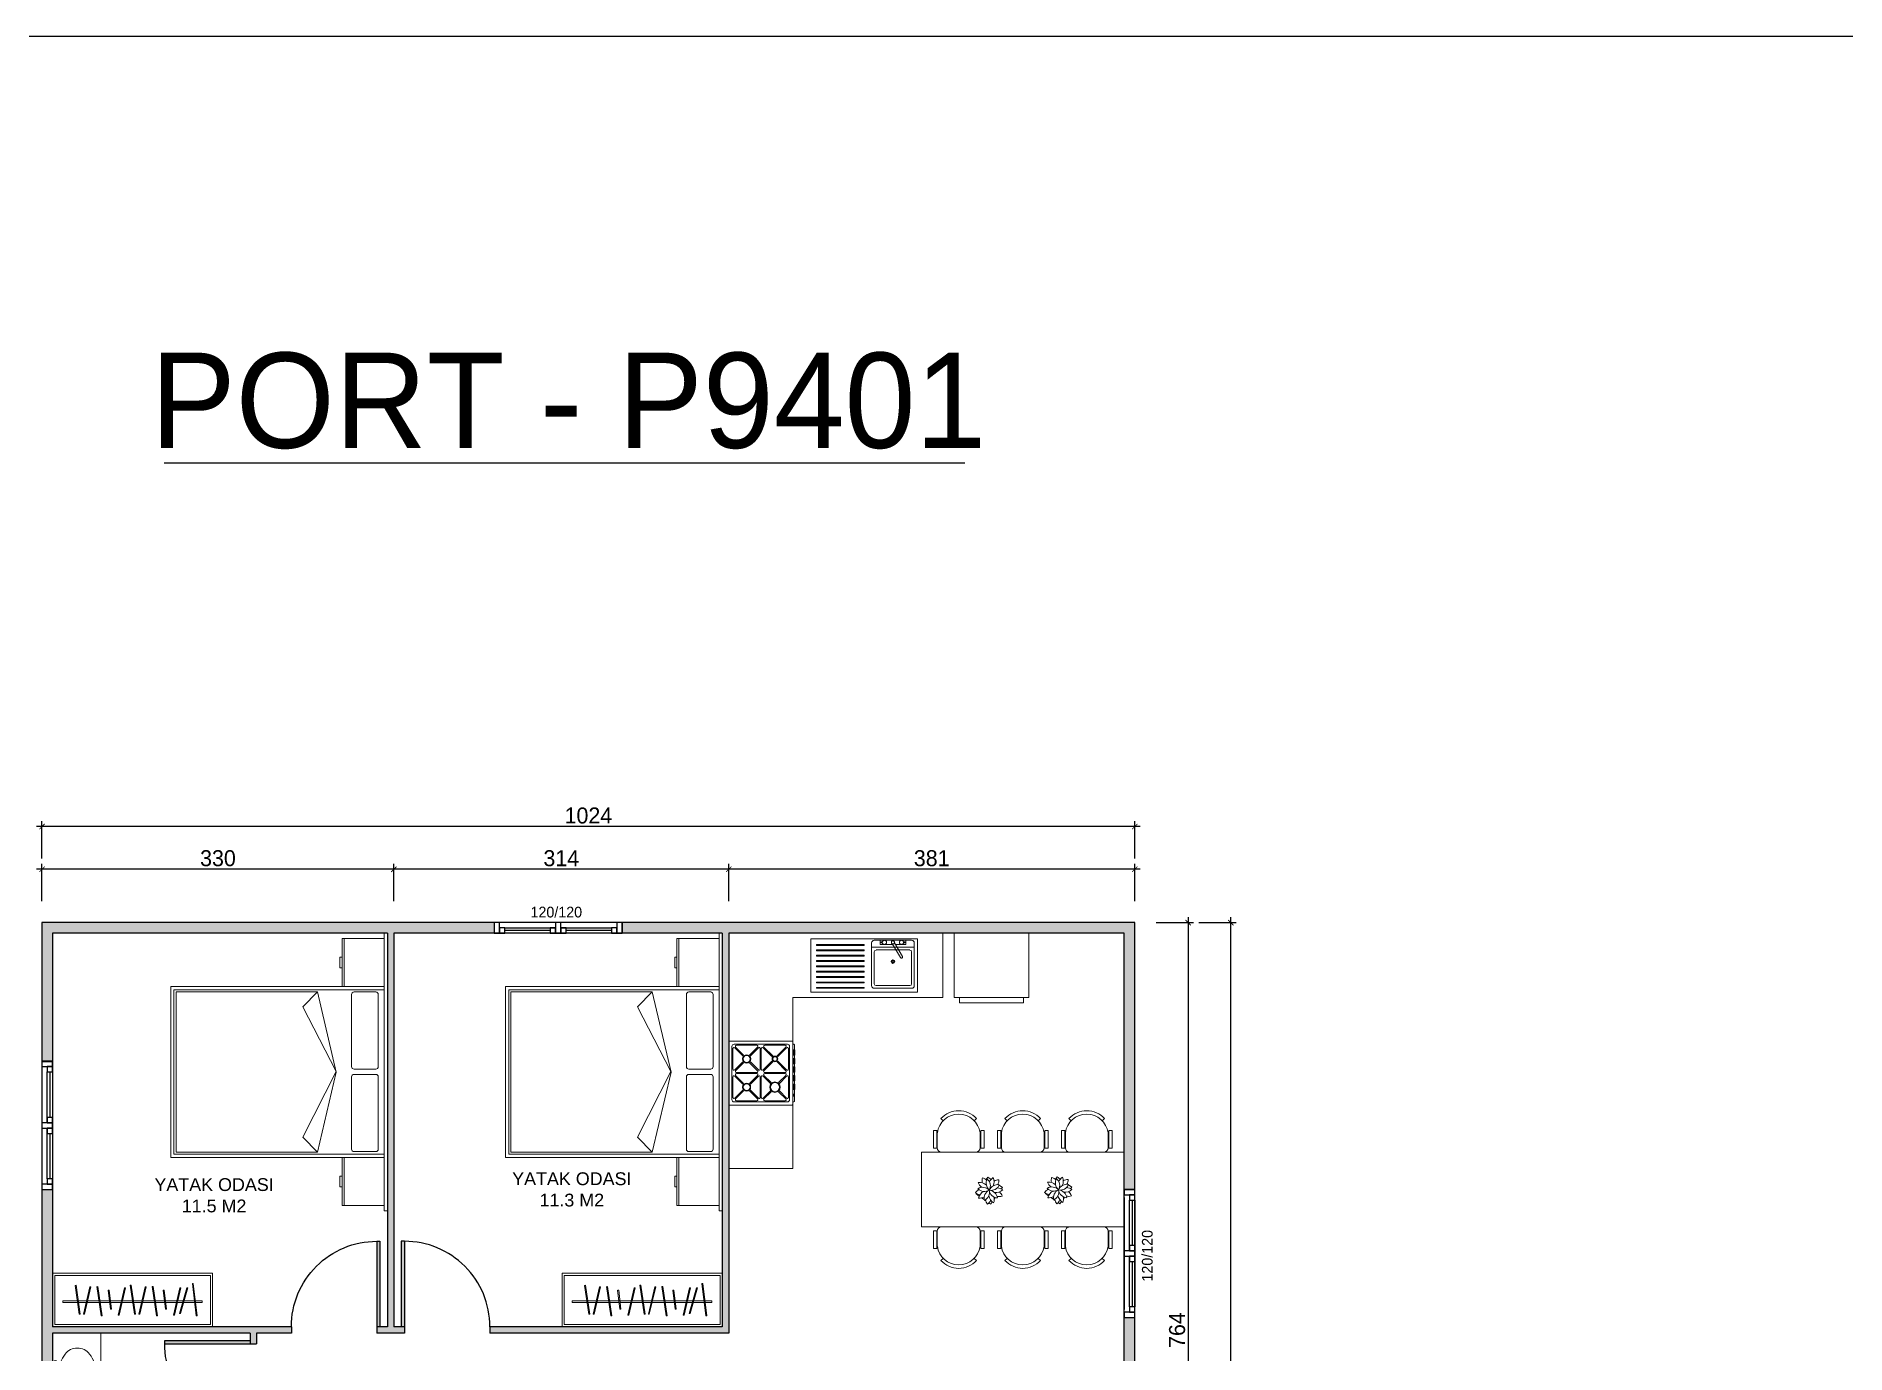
# Model space of a CAD drawing. Header units: inches. Extents: x 321 to 21697, y 7 to 6462.
# Drawn here: x 6481 to 8177, y 1295 to 2529 of the extents above; entities that cross this region are included whole.
import ezdxf

# ---------------------------------------------------------------- set-up
doc = ezdxf.new("R2010")
doc.units = ezdxf.units.IN
doc.header["$MEASUREMENT"] = 0
doc.layers.add('Kapı', color=154, linetype='Continuous', true_color=0x0c4697)
doc.layers.add('Pencere', color=141, linetype='Continuous')
doc.layers.add('PM-TARAMA PARAPET', color=7, linetype='Continuous')
doc.layers.add('tefris', color=8, linetype='Continuous', lineweight=5)
doc.layers.add('tefriş', color=8, linetype='Continuous', lineweight=0)
doc.styles.add('DIŞ ÖLÇÜ', font='FRAMDCN.TTF', dxfattribs={"height": 15})
doc.styles.get("Standard").update_dxf_attribs({"font": 'arial.ttf'})
doc.dimstyles.new('YAZI STİLİ', dxfattribs={"dimscale": 0.5, "dimtxt": 15, "dimasz": 10, "dimexe": 10, "dimexo": 10, "dimgap": 5, "dimtad": 1, "dimdec": 0, "dimtxsty": 'DIŞ ÖLÇÜ', "dimblk": 'ARCHTICK', "dimcen": 2.5, "dimdle": 10, "dimadec": 0, "dimazin": 0, "dimtfac": 1, "dimtdec": 0, "dimtix": 1, "dimtmove": 0, "dimatfit": 3, "dimldrblk": 'ARCHTICK', "dimfxl": 60, "dimfxlon": 1, "dimlwd": -1, "dimlwe": -1, "dimarcsym": 0})

# ---------------------------------------------------------------- blocks, each defined once
blk = doc.blocks.new('_ArchTick')
at = {"color": 0, "linetype": 'ByBlock', "const_width": 0.15}
blk.add_lwpolyline([(-0.5, -0.5), (0.5, 0.5)], dxfattribs=at)
blk = doc.blocks.new('*D580')
at = {"color": 0, "transparency": 16777216}
for p, q in [((7515.4, 1749), (7124.9, 1749)), ((7129.9, 1719), (7129.9, 1754)), ((7510.4, 1719), (7510.4, 1754))]:
    blk.add_line(p, q, dxfattribs=at)
at = {"layer": 'Defpoints', "color": 0, "transparency": 16777216}
for p in [(7129.9, 1749), (7510.4, 1699), (7129.9, 1689)]:
    blk.add_point(p, dxfattribs=at)
at = {"color": 0, "transparency": 16777216, "xscale": 5, "yscale": 5, "zscale": 5, "rotation": 180}
blk.add_blockref('_ArchTick', (7129.9, 1749), dxfattribs=at)
at = {"color": 0, "transparency": 16777216, "xscale": 5, "yscale": 5, "zscale": 5}
blk.add_blockref('_ArchTick', (7510.4, 1749), dxfattribs=at)
at = {"color": 0, "transparency": 16777216, "insert": (7320.1, 1759.3), "char_height": 15, "attachment_point": 5, "style": 'DIŞ ÖLÇÜ'}
blk.add_mtext('381', dxfattribs=at)
blk = doc.blocks.new('*D581')
at = {"color": 0, "transparency": 16777216}
for p, q in [((7134.9, 1749), (6811.1, 1749)), ((6816.1, 1719), (6816.1, 1754)), ((7129.9, 1719), (7129.9, 1754))]:
    blk.add_line(p, q, dxfattribs=at)
at = {"layer": 'Defpoints', "color": 0, "transparency": 16777216}
for p in [(6816.1, 1749), (6816.1, 1689), (7129.9, 1689)]:
    blk.add_point(p, dxfattribs=at)
at = {"color": 0, "transparency": 16777216, "xscale": 5, "yscale": 5, "zscale": 5, "rotation": 180}
blk.add_blockref('_ArchTick', (6816.1, 1749), dxfattribs=at)
at = {"color": 0, "transparency": 16777216, "xscale": 5, "yscale": 5, "zscale": 5}
blk.add_blockref('_ArchTick', (7129.9, 1749), dxfattribs=at)
at = {"color": 0, "transparency": 16777216, "insert": (6973, 1759.3), "char_height": 15, "attachment_point": 5, "style": 'DIŞ ÖLÇÜ'}
blk.add_mtext('314', dxfattribs=at)
blk = doc.blocks.new('*D582')
at = {"color": 0, "transparency": 16777216}
for p, q in [((6821.1, 1749), (6481.4, 1749)), ((6486.4, 1719), (6486.4, 1754)), ((6816.1, 1719), (6816.1, 1754))]:
    blk.add_line(p, q, dxfattribs=at)
at = {"layer": 'Defpoints', "color": 0, "transparency": 16777216}
for p in [(6486.4, 1749), (6486.4, 1699), (6816.1, 1689)]:
    blk.add_point(p, dxfattribs=at)
at = {"color": 0, "transparency": 16777216, "xscale": 5, "yscale": 5, "zscale": 5, "rotation": 180}
blk.add_blockref('_ArchTick', (6486.4, 1749), dxfattribs=at)
at = {"color": 0, "transparency": 16777216, "xscale": 5, "yscale": 5, "zscale": 5}
blk.add_blockref('_ArchTick', (6816.1, 1749), dxfattribs=at)
at = {"color": 0, "transparency": 16777216, "insert": (6651.3, 1759.3), "char_height": 15, "attachment_point": 5, "style": 'DIŞ ÖLÇÜ'}
blk.add_mtext('330', dxfattribs=at)
blk = doc.blocks.new('*D583')
at = {"color": 0, "transparency": 16777216}
for p, q in [((6466.4, 1699), (6431.4, 1699)), ((6436.4, 1704), (6436.4, 1309.5)), ((6466.4, 1314.5), (6431.4, 1314.5))]:
    blk.add_line(p, q, dxfattribs=at)
at = {"layer": 'Defpoints', "color": 0, "transparency": 16777216}
for p in [(6486.4, 1699), (6436.4, 1314.5), (6496.4, 1314.5)]:
    blk.add_point(p, dxfattribs=at)
at = {"color": 0, "transparency": 16777216, "xscale": 5, "yscale": 5, "zscale": 5}
for p, rotation in [((6436.4, 1699), 90), ((6436.4, 1314.5), 270)]:
    blk.add_blockref('_ArchTick', p, dxfattribs=dict(at, rotation=rotation))
at = {"color": 0, "transparency": 16777216, "insert": (6426.1, 1506.8), "char_height": 15, "attachment_point": 5, "rotation": 90, "style": 'DIŞ ÖLÇÜ'}
blk.add_mtext('385', dxfattribs=at)
blk = doc.blocks.new('*D584')
at = {"color": 0, "transparency": 16777216}
for p, q in [((6466.4, 1314.5), (6431.4, 1314.5)), ((6436.4, 1319.5), (6436.4, 1058.5)), ((6466.4, 1063.5), (6431.4, 1063.5))]:
    blk.add_line(p, q, dxfattribs=at)
at = {"layer": 'Defpoints', "color": 0, "transparency": 16777216}
for p in [(6496.4, 1314.5), (6436.4, 1063.5), (6496.4, 1063.5)]:
    blk.add_point(p, dxfattribs=at)
at = {"color": 0, "transparency": 16777216, "xscale": 5, "yscale": 5, "zscale": 5}
for p, rotation in [((6436.4, 1314.5), 90), ((6436.4, 1063.5), 270)]:
    blk.add_blockref('_ArchTick', p, dxfattribs=dict(at, rotation=rotation))
at = {"color": 0, "transparency": 16777216, "insert": (6426.1, 1189), "char_height": 15, "attachment_point": 5, "rotation": 90, "style": 'DIŞ ÖLÇÜ'}
blk.add_mtext('251', dxfattribs=at)
blk = doc.blocks.new('*D559')
at = {"color": 0, "transparency": 16777216}
for p, q in [((7570.4, 1699), (7605.4, 1699)), ((7600.4, 743.3), (7600.4, 1704)), ((7570.4, 748.3), (7605.4, 748.3))]:
    blk.add_line(p, q, dxfattribs=at)
at = {"layer": 'Defpoints', "color": 0, "transparency": 16777216}
for p in [(7510.4, 1699), (7600.4, 1699), (7489.4, 748.3)]:
    blk.add_point(p, dxfattribs=at)
at = {"color": 0, "transparency": 16777216, "xscale": 5, "yscale": 5, "zscale": 5}
for p, rotation in [((7600.4, 1699), 90), ((7600.4, 748.3), 270)]:
    blk.add_blockref('_ArchTick', p, dxfattribs=dict(at, rotation=rotation))
at = {"color": 0, "transparency": 16777216, "insert": (7590.1, 1223.6), "char_height": 15, "attachment_point": 5, "rotation": 90, "style": 'DIŞ ÖLÇÜ'}
blk.add_mtext('951', dxfattribs=at)
blk = doc.blocks.new('*D410')
at = {"color": 0, "transparency": 16777216}
for p, q in [((7515.4, 1789), (6481.4, 1789)), ((6486.4, 1759), (6486.4, 1794)), ((7510.4, 1759), (7510.4, 1794))]:
    blk.add_line(p, q, dxfattribs=at)
at = {"layer": 'Defpoints', "color": 0, "transparency": 16777216}
for p in [(6486.4, 1789), (6486.4, 1699), (7510.4, 1699)]:
    blk.add_point(p, dxfattribs=at)
at = {"color": 0, "transparency": 16777216, "xscale": 5, "yscale": 5, "zscale": 5, "rotation": 180}
blk.add_blockref('_ArchTick', (6486.4, 1789), dxfattribs=at)
at = {"color": 0, "transparency": 16777216, "xscale": 5, "yscale": 5, "zscale": 5}
blk.add_blockref('_ArchTick', (7510.4, 1789), dxfattribs=at)
at = {"color": 0, "transparency": 16777216, "insert": (6998.4, 1799.3), "char_height": 15, "attachment_point": 5, "style": 'DIŞ ÖLÇÜ'}
blk.add_mtext('1024', dxfattribs=at)
blk = doc.blocks.new('*D560')
at = {"color": 0, "transparency": 16777216}
for p, q in [((6426.4, 1699), (6391.4, 1699)), ((6396.4, 1704), (6396.4, 743.3)), ((6426.4, 748.3), (6391.4, 748.3))]:
    blk.add_line(p, q, dxfattribs=at)
at = {"layer": 'Defpoints', "color": 0, "transparency": 16777216}
for p in [(6486.4, 1699), (6396.4, 748.3), (6872.9, 748.3)]:
    blk.add_point(p, dxfattribs=at)
at = {"color": 0, "transparency": 16777216, "xscale": 5, "yscale": 5, "zscale": 5}
for p, rotation in [((6396.4, 1699), 90), ((6396.4, 748.3), 270)]:
    blk.add_blockref('_ArchTick', p, dxfattribs=dict(at, rotation=rotation))
at = {"color": 0, "transparency": 16777216, "insert": (6386.1, 1223.6), "char_height": 15, "attachment_point": 5, "rotation": 90, "style": 'DIŞ ÖLÇÜ'}
blk.add_mtext('951', dxfattribs=at)
blk = doc.blocks.new('*D561')
at = {"color": 0, "transparency": 16777216}
for p, q in [((7530.4, 1699), (7565.4, 1699)), ((7560.4, 1704), (7560.4, 930.5)), ((7530.4, 935.5), (7565.4, 935.5))]:
    blk.add_line(p, q, dxfattribs=at)
at = {"layer": 'Defpoints', "color": 0, "transparency": 16777216}
for p in [(7510.4, 1699), (7510.4, 935.5), (7560.4, 935.5)]:
    blk.add_point(p, dxfattribs=at)
at = {"color": 0, "transparency": 16777216, "xscale": 5, "yscale": 5, "zscale": 5}
for p, rotation in [((7560.4, 1699), 90), ((7560.4, 935.5), 270)]:
    blk.add_blockref('_ArchTick', p, dxfattribs=dict(at, rotation=rotation))
at = {"color": 0, "transparency": 16777216, "insert": (7550.1, 1317.3), "char_height": 15, "attachment_point": 5, "rotation": 90, "style": 'DIŞ ÖLÇÜ'}
blk.add_mtext('764', dxfattribs=at)
blk = doc.blocks.new('dffsfesf')
at = {"layer": 'tefris'}
for p, q in [((8402.4, 1317.4), (8402.4, 1296.9)), ((8472.4, 1319.6), (8404.7, 1319.6)), ((8474.7, 1296.9), (8474.7, 1317.4)), ((8479.7, 1317.4), (8479.7, 1296.9)), ((8549.7, 1319.6), (8482, 1319.6)), ((8552, 1296.9), (8552, 1317.4)), ((8404.7, 1294.6), (8472.4, 1294.6)), ((8482, 1294.6), (8549.7, 1294.6)), ((8374.9, 1283.7), (8379.9, 1283.7)), ((8477.6, 1280.3), (8402.4, 1262.7)), ((8477.1, 1280.2), (8416.3, 1248.8)), ((8538.5, 1248.8), (8477.1, 1280.2)), ((8552.4, 1262.7), (8477.6, 1280.3)), ((8579.9, 1283.7), (8584.9, 1283.7)), ((8416.3, 1248.8), (8402.4, 1262.7)), ((8402.4, 1262.7), (8402.4, 1130.2)), ((8552.4, 1262.7), (8538.5, 1248.8)), ((8552.4, 1130.2), (8552.4, 1262.7)), ((8402.4, 1130.2), (8552.4, 1130.2))]:
    blk.add_line(p, q, dxfattribs=at)
for points in [[(8347.4, 1325.2), (8607.4, 1325.2), (8607.4, 1328.2), (8347.4, 1328.2)], [(8397.4, 1125.2), (8557.4, 1125.2), (8557.4, 1325.2), (8397.4, 1325.2)]]:
    blk.add_lwpolyline(points, close=True, dxfattribs=at)
for points in [[(8352.4, 1325.2), (8397.4, 1325.2), (8397.4, 1287.7), (8352.4, 1287.7), (8352.4, 1325.2)], [(8397.4, 1325.2), (8397.4, 1125.2), (8557.4, 1125.2), (8557.4, 1325.2)], [(8400.4, 1325.2), (8400.4, 1128.2), (8554.4, 1128.2), (8554.4, 1325.2)], [(8557.4, 1325.2), (8602.4, 1325.2), (8602.4, 1287.7), (8557.4, 1287.7), (8557.4, 1325.2)], [(8397.4, 1287.7), (8397.4, 1285.7), (8352.4, 1285.7), (8352.4, 1287.7)], [(8374.9, 1283.7), (8369.9, 1283.7), (8369.9, 1285.7)], [(8379.9, 1283.7), (8379.9, 1285.7)], [(8602.4, 1287.7), (8602.4, 1285.7), (8557.4, 1285.7), (8557.4, 1287.7)], [(8579.9, 1283.7), (8574.9, 1283.7), (8574.9, 1285.7)], [(8584.9, 1283.7), (8584.9, 1285.7)]]:
    blk.add_lwpolyline(points, dxfattribs=at)
for centre, start, end in [((8404.7, 1317.4), 90, 180), ((8472.4, 1317.4), 0, 90), ((8482, 1317.4), 90, 180), ((8549.7, 1317.4), 0, 90), ((8404.7, 1296.9), 180, 270), ((8472.4, 1296.9), 270, 0), ((8482, 1296.9), 180, 270), ((8549.7, 1296.9), 270, 0)]:
    blk.add_arc(centre, 2.27, start, end, dxfattribs=at)
blk = doc.blocks.new('rtgrt2grtgr2tg')
at = {"layer": 'Pencere'}
for p, q in [((67466.1, -36.1), (67466.1, 68.9)), ((67456.1, -33.6), (67456.1, 66.4)), ((67458.6, 23.9), (67458.6, 66.4)), ((67461.1, 66.4), (67461.1, 18.9)), ((67458.6, -33.6), (67458.6, 8.9)), ((67461.1, 13.9), (67461.1, -33.6))]:
    blk.add_line(p, q, dxfattribs=at)
for points in [[(67466.1, 71.4), (67466.1, 76.4), (67456.1, 76.4), (67456.1, 71.4), (67466.1, 71.4)], [(67456.1, 66.4), (67461.1, 66.4), (67461.1, 71.4), (67456.1, 71.4), (67456.1, 66.4)], [(67456.1, 18.9), (67461.1, 18.9), (67461.1, 23.9), (67456.1, 23.9), (67456.1, 18.9)], [(67466.1, 13.9), (67466.1, 18.9), (67456.1, 18.9), (67456.1, 13.9), (67466.1, 13.9)], [(67456.1, 8.9), (67461.1, 8.9), (67461.1, 13.9), (67456.1, 13.9), (67456.1, 8.9)], [(67456.1, -38.6), (67461.1, -38.6), (67461.1, -33.6), (67456.1, -33.6), (67456.1, -38.6)], [(67466.1, -43.6), (67466.1, -38.6), (67456.1, -38.6), (67456.1, -43.6), (67466.1, -43.6)]]:
    blk.add_lwpolyline(points, dxfattribs=at)
blk = doc.blocks.new('esfdad')
at = {"layer": 'tefris', "lineweight": 0, "ltscale": 50}
for p, q in [((8348.4, 990.1), (8347.5, 989.9)), ((8362.3, 988.4), (8361.4, 988.4)), ((8368.9, 988.7), (8368, 988.5)), ((8379.4, 985.5), (8378.5, 985.4)), ((8394.9, 987.6), (8393.9, 987.6)), ((8400.1, 990.1), (8399.2, 990.1)), ((8414.1, 988.4), (8413.2, 988.4)), ((8420.7, 988.7), (8419.8, 988.7)), ((8431.1, 985.5), (8430.2, 985.5)), ((8446.6, 987.6), (8445.7, 987.6)), ((8453.2, 987.5), (8452.3, 987.5)), ((8458.3, 991.7), (8457.4, 991.6)), ((8381.5, 967.7), (8380.6, 967.7)), ((8433.3, 967.7), (8432.4, 967.6)), ((8352.3, 962.8), (8351.4, 962.8)), ((8356.3, 962.8), (8355.4, 962.8)), ((8372.9, 961.4), (8372, 961.4)), ((8388.9, 962), (8388, 962)), ((8404.1, 962.8), (8403.2, 962.8)), ((8408.1, 962.8), (8407.2, 962.8)), ((8424.7, 961.4), (8423.8, 961.4)), ((8440.7, 962), (8439.7, 962)), ((8446.3, 963.4), (8445.4, 963.4)), ((8462, 961.5), (8461.1, 961.5))]:
    blk.add_line(p, q, dxfattribs=at)
at = {"layer": 'tefris', "lineweight": 0}
for p, q in [((8351.4, 962.8), (8347.5, 989.9)), ((8352.3, 962.8), (8348.4, 990.1)), ((8355.4, 962.8), (8361.4, 988.4)), ((8356.3, 962.8), (8362.3, 988.4)), ((8372, 961.4), (8368, 988.7)), ((8372.9, 961.4), (8368.9, 988.7)), ((8380.6, 967.7), (8378.4, 985.5)), ((8381.5, 967.7), (8379.4, 985.5)), ((8388, 962), (8393.9, 987.6)), ((8388.9, 962), (8394.9, 987.6)), ((8403.2, 962.8), (8399.2, 990.1)), ((8404.1, 962.8), (8400.1, 990.1)), ((8407.2, 962.8), (8413.2, 988.4)), ((8408.1, 962.8), (8414.1, 988.4)), ((8423.8, 961.4), (8419.8, 988.7)), ((8424.7, 961.4), (8420.7, 988.7)), ((8432.4, 967.7), (8430.2, 985.5)), ((8433.3, 967.7), (8431.1, 985.5)), ((8439.7, 962), (8445.7, 987.6)), ((8440.7, 962), (8446.6, 987.6)), ((8445.4, 963.4), (8452.3, 987.5)), ((8446.3, 963.4), (8453.2, 987.5)), ((8461.1, 961.5), (8457.4, 991.7)), ((8462, 961.5), (8458.3, 991.7))]:
    blk.add_line(p, q, dxfattribs=at)
at = {"layer": 'tefris'}
for points in [[(8326.4, 951.2), (8476.4, 951.2), (8476.4, 1001.2), (8326.4, 1001.2)], [(8328.4, 953.2), (8474.4, 953.2), (8474.4, 999.2), (8328.4, 999.2)]]:
    blk.add_lwpolyline(points, close=True, dxfattribs=at)
at = {"layer": 'tefris', "lineweight": 0}
for points in [[(8349.6, 975.4), (8335.9, 975.4), (8335.9, 973.9), (8349.8, 973.9)], [(8358.4, 975.4), (8350.5, 975.4)], [(8350.7, 973.9), (8358, 973.9)], [(8358.9, 973.9), (8370.2, 973.9)], [(8369.9, 975.4), (8359.3, 975.4)], [(8379.7, 975.4), (8370.9, 975.4)], [(8371.1, 973.9), (8379.8, 973.9)], [(8391.1, 975.4), (8380.6, 975.4)], [(8380.8, 973.9), (8390.7, 973.9)], [(8391.7, 973.9), (8401.6, 973.9)], [(8401.4, 975.4), (8392, 975.4)], [(8410.2, 975.4), (8402.3, 975.4)], [(8402.5, 973.9), (8409.8, 973.9)], [(8410.7, 973.9), (8421.9, 973.9)], [(8421.7, 975.4), (8411.1, 975.4)], [(8431.4, 975.4), (8422.6, 975.4)], [(8422.9, 973.9), (8431.6, 973.9)], [(8442.9, 975.4), (8432.4, 975.4)], [(8432.5, 973.9), (8442.5, 973.9)], [(8443.4, 973.9), (8448.4, 973.9)], [(8448.9, 975.4), (8443.8, 975.4)], [(8449.4, 973.9), (8459.6, 973.9)], [(8459.4, 975.4), (8449.8, 975.4)], [(8460.5, 973.9), (8466.7, 973.9), (8466.7, 975.4), (8460.3, 975.4)]]:
    blk.add_lwpolyline(points, dxfattribs=at)
blk = doc.blocks.new('PŞP')
at = {"layer": 'tefris', "ltscale": 0.05}
for p, q in [((47961.5, 12742), (47961.5, 12682)), ((47966.5, 12682), (47966.5, 12742))]:
    blk.add_line(p, q, dxfattribs=at)
at = {"layer": 'tefris', "ltscale": 50}
blk.add_line((47961.5, 12742), (47966.5, 12742), dxfattribs=at)
at = {"layer": 'tefris'}
blk.add_line((47961.5, 12682), (47966.5, 12682), dxfattribs=at)
at = {"layer": 'tefris', "ltscale": 0.05}
blk.add_lwpolyline([(48026.5, 12747), (47966.5, 12747), (47966.5, 12677), (48026.5, 12677)], close=True, dxfattribs=at)
blk = doc.blocks.new('yjyujyuj')
at = {"layer": 'tefris'}
for p, q in [((54965.3, -15206.2), (54965.3, -15156.2)), ((54965.3, -15156.2), (55065.3, -15156.2)), ((55005.8, -15157.6), (54970.8, -15157.6)), ((54976.3, -15157.6), (54976.3, -15161.6)), ((55000.3, -15157.6), (54976.3, -15157.6)), ((54977.3, -15159.1), (54977.3, -15160.1)), ((54978.4, -15159.1), (54977.3, -15159.1)), ((54998.2, -15159.1), (54999.3, -15159.1)), ((54999.3, -15159.1), (54999.3, -15160.1)), ((55000.3, -15161.6), (55000.3, -15157.6)), ((55065.3, -15156.2), (55065.3, -15157.2)), ((55065.3, -15156.2), (55065.3, -15206.2)), ((54968.3, -15160.1), (54968.3, -15200.1)), ((55008.3, -15164.2), (54968.3, -15164.2)), ((54970.8, -15168.4), (54970.8, -15198.4)), ((55004.1, -15166.7), (54972.5, -15166.7)), ((54976.3, -15161.6), (54986, -15161.6)), ((54977.3, -15160.1), (54978.4, -15160.1)), ((54979.4, -15172.9), (54986.9, -15160.1)), ((54988.6, -15161.1), (54981.2, -15173.9)), ((54988.3, -15161.6), (55000.3, -15161.6)), ((54999.3, -15160.1), (54998.2, -15160.1)), ((55005.8, -15198.4), (55005.8, -15168.4)), ((55008.3, -15200.1), (55008.3, -15160.1)), ((55015.3, -15162.6), (55015.3, -15161.7)), ((55015.3, -15161.7), (55059.9, -15161.7)), ((55059.9, -15162.6), (55015.3, -15162.6)), ((55015.3, -15167.6), (55015.3, -15166.7)), ((55015.3, -15166.7), (55059.9, -15166.7)), ((55059.9, -15167.6), (55015.3, -15167.6)), ((55015.3, -15172.6), (55015.3, -15171.7)), ((55015.3, -15171.7), (55059.9, -15171.7)), ((55059.9, -15172.6), (55015.3, -15172.6)), ((55059.9, -15161.7), (55059.9, -15162.6)), ((55059.9, -15166.7), (55059.9, -15167.6)), ((55059.9, -15171.7), (55059.9, -15172.6)), ((55015.3, -15177.6), (55015.3, -15176.7)), ((55015.3, -15176.7), (55059.9, -15176.7)), ((55059.9, -15177.6), (55015.3, -15177.6)), ((55015.3, -15182.6), (55015.3, -15181.7)), ((55015.3, -15181.7), (55059.9, -15181.7)), ((55059.9, -15182.6), (55015.3, -15182.6)), ((55015.3, -15187.6), (55015.3, -15186.7)), ((55015.3, -15186.7), (55059.9, -15186.7)), ((55059.9, -15187.6), (55015.3, -15187.6)), ((55015.3, -15192.6), (55015.3, -15191.7)), ((55015.3, -15191.7), (55059.9, -15191.7)), ((55059.9, -15192.6), (55015.3, -15192.6)), ((55059.9, -15176.7), (55059.9, -15177.6)), ((55059.9, -15181.7), (55059.9, -15182.6)), ((55059.9, -15186.7), (55059.9, -15187.6)), ((55059.9, -15191.7), (55059.9, -15192.6)), ((54965.3, -15206.2), (54966.3, -15206.2)), ((55065.3, -15206.2), (54965.3, -15206.2)), ((54970.8, -15202.6), (55005.8, -15202.6)), ((54972.5, -15200.1), (55004.1, -15200.1)), ((55015.3, -15197.6), (55015.3, -15196.7)), ((55015.3, -15196.7), (55059.9, -15196.7)), ((55059.9, -15197.6), (55015.3, -15197.6)), ((55015.3, -15202.6), (55015.3, -15201.7)), ((55015.3, -15201.7), (55059.9, -15201.7)), ((55059.9, -15202.6), (55015.3, -15202.6)), ((55059.9, -15196.7), (55059.9, -15197.6)), ((55059.9, -15201.7), (55059.9, -15202.6))]:
    blk.add_line(p, q, dxfattribs=at)
blk.add_lwpolyline([(54988.3, -15158.1), (54988.6, -15158.1), (54988.9, -15158.2), (54989.2, -15158.3), (54989.4, -15158.5), (54989.6, -15158.7), (54989.7, -15159), (54989.8, -15159.3), (54989.8, -15159.6), (54989.8, -15159.9), (54989.7, -15160.1), (54989.6, -15160.4), (54989.4, -15160.6), (54989.1, -15160.8), (54988.9, -15160.9), (54988.6, -15161), (54988.3, -15161.1), (54988, -15161), (54987.7, -15161), (54987.5, -15160.8), (54987.3, -15160.6), (54987.1, -15160.4), (54986.9, -15160.1), (54986.8, -15159.8), (54986.8, -15159.6), (54986.8, -15159.3), (54986.9, -15159), (54987.1, -15158.7), (54987.3, -15158.5), (54987.5, -15158.3), (54987.7, -15158.2), (54988, -15158.1), (54988.3, -15158.1), (54988, -15158.1), (54987.7, -15158.2), (54987.5, -15158.3), (54987.3, -15158.5), (54987.1, -15158.7), (54986.9, -15159), (54986.8, -15159.3), (54986.8, -15159.6), (54986.8, -15159.8), (54986.9, -15160), (54986.9, -15160.1), (54979.4, -15172.9), (54979.3, -15173.2), (54979.3, -15173.4), (54979.3, -15173.7), (54979.4, -15173.9), (54979.6, -15174.1), (54979.8, -15174.3), (54980, -15174.4), (54980.3, -15174.4), (54980.6, -15174.4), (54980.8, -15174.3), (54981, -15174.1), (54981.2, -15173.9), (54988.6, -15161.1), (54988.3, -15161.6), (55000.3, -15161.6), (55000.3, -15157.6), (54976.3, -15157.6), (54976.3, -15161.6), (54986, -15161.6), (54980.3, -15161.6), (54980.7, -15161.5), (54981, -15161.4), (54981.3, -15161.3), (54981.6, -15161.1), (54981.8, -15160.9), (54982, -15160.6), (54982.2, -15160.2), (54982.3, -15159.9), (54982.3, -15159.6), (54982.3, -15159.2), (54982.2, -15158.9), (54982, -15158.6), (54981.8, -15158.3), (54981.6, -15158), (54981.3, -15157.8), (54981, -15157.7), (54980.7, -15157.6), (54980.3, -15157.6), (54980, -15157.6), (54979.6, -15157.7), (54979.3, -15157.8), (54979, -15158), (54978.8, -15158.3), (54978.6, -15158.6), (54978.4, -15158.9), (54978.4, -15159.1), (54977.3, -15159.1), (54977.3, -15160.1), (54978.4, -15160.1), (54978.4, -15160.1), (54978.3, -15159.9), (54978.3, -15159.6), (54978.3, -15159.2), (54978.4, -15158.9), (54978.4, -15159.1), (54978.4, -15159.1), (54978.4, -15159.1), (54978.4, -15159.1), (54978.3, -15159.2), (54978.3, -15159.6), (54978.3, -15159.9), (54978.4, -15160.1), (54978.4, -15160.2), (54978.6, -15160.6), (54978.8, -15160.8), (54979, -15161.1), (54979.3, -15161.3), (54979.6, -15161.4), (54980, -15161.5), (54980.3, -15161.6), (54976.3, -15161.6), (54976.3, -15157.6), (54996.3, -15157.6), (54996, -15157.6), (54995.6, -15157.7), (54995.3, -15157.8), (54995, -15158), (54994.8, -15158.3), (54994.6, -15158.5), (54994.4, -15158.9), (54994.3, -15159.2), (54994.3, -15159.6), (54994.3, -15159.9), (54994.4, -15160.3), (54994.6, -15160.6), (54994.8, -15160.8), (54995, -15161.1), (54995.3, -15161.3), (54995.6, -15161.4), (54996, -15161.5), (54996.3, -15161.6), (54996.7, -15161.5), (54997, -15161.4), (54997.3, -15161.3), (54997.6, -15161.1), (54997.9, -15160.8), (54998, -15160.6), (54998.2, -15160.3), (54998.2, -15160.1), (54999.3, -15160.1), (54999.3, -15159.1), (54998.2, -15159.1), (54998.2, -15158.9), (54998, -15158.6), (54997.8, -15158.3), (54997.6, -15158), (54997.3, -15157.8), (54997, -15157.7), (54996.6, -15157.6), (54996.3, -15157.6), (54996.6, -15157.6), (54997, -15157.7), (54997.3, -15157.8), (54997.6, -15158), (54997.8, -15158.3), (54998, -15158.6), (54998.2, -15159.1), (54998.3, -15159.6), (54998.3, -15159.9), (54998.2, -15160.1), (54998.2, -15160.1)], dxfattribs=at)
for centre, radius in [((54980.3, -15159.6), 2), ((54988.3, -15159.6), 1.5), ((54996.3, -15159.6), 2), ((54988.3, -15177.6), 1.67), ((54988.3, -15176.2), 0.195), ((54986.9, -15177.6), 0.195), ((54987.3, -15176.6), 0.195), ((54987.3, -15178.5), 0.195), ((54988.3, -15177.6), 1.1), ((54988.3, -15177.6), 0.833), ((54988.3, -15178.9), 0.195), ((54989.3, -15176.6), 0.195), ((54989.3, -15178.5), 0.195), ((54989.7, -15177.6), 0.195)]:
    blk.add_circle(centre, radius, dxfattribs=at)
for centre, radius, start, end in [((54970.8, -15160.1), 2.5, 90, 180), ((55005.8, -15160.1), 2.5, 0, 90), ((54972.5, -15168.4), 1.67, 90, 180), ((54980.3, -15173.4), 1, 150, 330), ((55004.1, -15168.4), 1.67, 0, 90), ((54970.8, -15200.1), 2.5, 180, 270), ((54972.5, -15198.4), 1.67, 180, 270), ((55004.1, -15198.4), 1.67, 270, 0), ((55005.8, -15200.1), 2.5, 270, 0)]:
    blk.add_arc(centre, radius, start, end, dxfattribs=at)
blk = doc.blocks.new('thtyht')
at = {"layer": 'tefris'}
for p, q in [((54468.4, -15985), (54467.9, -15985.5)), ((54467.9, -15985.5), (54467.9, -15990.3)), ((54469.5, -15985), (54468.4, -15985)), ((54469.5, -15982.5), (54470, -15982)), ((54469.5, -15982.5), (54469.5, -16041.5)), ((54529, -15982), (54470, -15982)), ((54472.5, -15987), (54472.5, -16037)), ((54473.5, -15989.1), (54473.5, -16008.3)), ((54524.5, -15985), (54474.5, -15985)), ((54475.2, -15988.4), (54483.4, -15996.6)), ((54475.9, -15987.7), (54484.1, -15995.9)), ((54495.8, -15986), (54476.6, -15986)), ((54496.6, -15987.7), (54488.3, -15995.9)), ((54497.3, -15988.4), (54489, -15996.6)), ((54499, -15989.1), (54499, -16008.3)), ((54500, -15989.1), (54500, -16008.3)), ((54509.2, -15995.9), (54501.7, -15988.4)), ((54509.9, -15995.2), (54502.4, -15987.7)), ((54522.3, -15986), (54503.1, -15986)), ((54523.1, -15987.7), (54515.5, -15995.2)), ((54523.8, -15988.4), (54516.3, -15995.9)), ((54525.5, -15989.1), (54525.5, -16008.3)), ((54526.5, -15987), (54526.5, -16037)), ((54529.5, -15982.5), (54529, -15982)), ((54529.5, -15982.5), (54529.5, -16041.5)), ((54467.5, -15990.3), (54467.5, -15995.3)), ((54469.5, -15990.3), (54467.5, -15990.3)), ((54469.5, -15995.3), (54467.5, -15995.3)), ((54467.5, -15998.3), (54467.5, -16003.3)), ((54469.5, -15998.3), (54467.5, -15998.3)), ((54469.5, -16003.3), (54467.5, -16003.3)), ((54469.5, -16006.3), (54467.5, -16006.3)), ((54467.5, -16006.3), (54467.5, -16011.3)), ((54467.9, -15995.3), (54467.9, -15998.3)), ((54467.9, -16003.3), (54467.9, -16006.3)), ((54468.5, -15990.3), (54468.5, -15995.3)), ((54468.5, -15998.3), (54468.5, -16003.3)), ((54468.5, -16006.3), (54468.5, -16011.3)), ((54469, -15990.3), (54469, -15995.3)), ((54469, -15998.3), (54469, -16003.3)), ((54469, -16006.3), (54469, -16011.3)), ((54483.4, -16000.8), (54475.2, -16009.1)), ((54484.1, -16001.5), (54475.9, -16009.8)), ((54484.1, -15995.9), (54483.4, -15996.6)), ((54483.4, -16000.8), (54484.1, -16001.5)), ((54488.3, -15995.9), (54489, -15996.6)), ((54489, -16000.8), (54488.3, -16001.5)), ((54488.3, -16001.5), (54496.6, -16009.8)), ((54489, -16000.8), (54497.3, -16009.1)), ((54509.2, -16001.5), (54501.7, -16009.1)), ((54509.9, -16002.3), (54502.4, -16009.8)), ((54509.9, -15995.2), (54509.2, -15995.9)), ((54509.9, -16002.3), (54509.2, -16001.5)), ((54516.3, -15995.9), (54515.5, -15995.2)), ((54516.3, -16001.5), (54515.5, -16002.3)), ((54523.1, -16009.8), (54515.5, -16002.3)), ((54523.8, -16009.1), (54516.3, -16001.5)), ((54469.5, -16011.3), (54467.5, -16011.3)), ((54469.5, -16014.3), (54467.5, -16014.3)), ((54467.5, -16014.3), (54467.5, -16019.3)), ((54469.5, -16019.3), (54467.5, -16019.3)), ((54469.5, -16022.3), (54467.5, -16022.3)), ((54467.5, -16022.3), (54467.5, -16027.3)), ((54467.9, -16011.3), (54467.9, -16014.3)), ((54467.9, -16019.3), (54467.9, -16022.3)), ((54468.5, -16014.3), (54468.5, -16019.3)), ((54468.5, -16022.3), (54468.5, -16027.3)), ((54469, -16014.3), (54469, -16019.3)), ((54469, -16022.3), (54469, -16027.3)), ((54473.5, -16015.6), (54473.5, -16034.8)), ((54475.2, -16014.9), (54482, -16021.7)), ((54475.9, -16014.2), (54482.7, -16021)), ((54495.8, -16011.5), (54476.6, -16011.5)), ((54495.8, -16012.5), (54476.6, -16012.5)), ((54482.7, -16021), (54482, -16021.7)), ((54496.6, -16014.2), (54489.8, -16021)), ((54489.8, -16021), (54490.5, -16021.7)), ((54497.3, -16014.9), (54490.5, -16021.7)), ((54499, -16015.6), (54499, -16034.8)), ((54500, -16015.6), (54500, -16034.8)), ((54501.7, -16014.9), (54509.2, -16022.4)), ((54502.4, -16014.2), (54509.9, -16021.7)), ((54522.3, -16011.5), (54503.1, -16011.5)), ((54522.3, -16012.5), (54503.1, -16012.5)), ((54509.2, -16022.4), (54509.9, -16021.7)), ((54515.5, -16021.7), (54523.1, -16014.2)), ((54515.5, -16021.7), (54516.3, -16022.4)), ((54516.3, -16022.4), (54523.8, -16014.9)), ((54525.5, -16015.6), (54525.5, -16034.8)), ((54469.5, -16027.3), (54467.5, -16027.3)), ((54467.9, -16027.3), (54467.9, -16038.5)), ((54467.9, -16038.5), (54468.4, -16039)), ((54469.5, -16031.8), (54468.4, -16031.8)), ((54468.4, -16031.8), (54468.4, -16033.8)), ((54469.5, -16033.8), (54468.4, -16033.8)), ((54469.5, -16039), (54468.4, -16039)), ((54524.5, -16039), (54474.5, -16039)), ((54482, -16028.8), (54475.2, -16035.6)), ((54482.7, -16029.5), (54475.9, -16036.3)), ((54495.8, -16038), (54476.6, -16038)), ((54482, -16028.8), (54482.7, -16029.5)), ((54490.5, -16028.8), (54489.8, -16029.5)), ((54489.8, -16029.5), (54496.6, -16036.3)), ((54490.5, -16028.8), (54497.3, -16035.6)), ((54501.7, -16035.6), (54509.2, -16028)), ((54502.4, -16036.3), (54509.9, -16028.8)), ((54522.3, -16038), (54503.1, -16038)), ((54509.2, -16028), (54509.9, -16028.8)), ((54515.5, -16028.8), (54516.3, -16028)), ((54515.5, -16028.8), (54523.1, -16036.3)), ((54516.3, -16028), (54523.8, -16035.6)), ((54470, -16042), (54469.5, -16041.5)), ((54529, -16042), (54470, -16042)), ((54529.5, -16041.5), (54529, -16042))]:
    blk.add_line(p, q, dxfattribs=at)
for centre, radius in [((54486.2, -15998.7), 2.64), ((54486.2, -15998.7), 2.04), ((54512.7, -15998.7), 3.89), ((54512.7, -15998.7), 3.29), ((54486.2, -16025.2), 4.88), ((54486.2, -16025.2), 4.28), ((54512.7, -16025.2), 3.76), ((54512.7, -16025.2), 3.16)]:
    blk.add_circle(centre, radius, dxfattribs=at)
for centre, radius, start, end in [((54474.5, -15987), 2, 90, 180), ((54474.5, -15989.1), 1, 45, 180), ((54476.6, -15987), 1, 90, 225), ((54495.8, -15987), 1, 315, 90), ((54498, -15989.1), 1, 0, 135), ((54501, -15989.1), 1, 45, 180), ((54503.1, -15987), 1, 90, 225), ((54522.3, -15987), 1, 315, 90), ((54524.5, -15989.1), 1, 0, 135), ((54524.5, -15987), 2, 0, 90), ((54474.5, -16008.3), 1, 180, 315), ((54474.5, -16015.6), 1, 45, 180), ((54476.6, -16010.5), 1, 135, 270), ((54476.6, -16013.5), 1, 90, 225), ((54495.8, -16010.5), 1, 270, 45), ((54495.8, -16013.5), 1, 315, 90), ((54498, -16008.3), 1, 225, 0), ((54498, -16015.6), 1, 0, 135), ((54501, -16008.3), 1, 180, 315), ((54501, -16015.6), 1, 45, 180), ((54503.1, -16010.5), 1, 135, 270), ((54503.1, -16013.5), 1, 90, 225), ((54522.3, -16010.5), 1, 270, 45), ((54522.3, -16013.5), 1, 315, 90), ((54524.5, -16008.3), 1, 225, 0), ((54524.5, -16015.6), 1, 0, 135), ((54474.5, -16037), 2, 180, 270), ((54474.5, -16034.8), 1, 180, 315), ((54476.6, -16037), 1, 135, 270), ((54495.8, -16037), 1, 270, 45), ((54498, -16034.8), 1, 225, 0), ((54501, -16034.8), 1, 180, 315), ((54503.1, -16037), 1, 135, 270), ((54522.3, -16037), 1, 270, 45), ((54524.5, -16034.8), 1, 225, 0), ((54524.5, -16037), 2, 270, 0)]:
    blk.add_arc(centre, radius, start, end, dxfattribs=at)
blk = doc.blocks.new('fewfe-flat-1')
at = {"layer": 'tefriş'}
for p, q in [((6.2, 30), (-14.8, 30)), ((-14.8, 30), (-14.8, 26)), ((-14.8, 26), (6.2, 26)), ((3.5, 25.3), (-14.5, 25.3)), ((6.2, 26), (6.2, 30)), ((-19.5, 20.3), (-19.5, -20.3)), ((17.7, 18.4), (20.3, 21.1)), ((17.7, -18.4), (20.3, -21.1)), ((-14.8, -26), (6.2, -26)), ((-14.8, -30), (-14.8, -26)), ((6.2, -30), (-14.8, -30)), ((-14.5, -25.3), (-7.9, -25.3)), ((-7.9, -25.3), (3.5, -25.3)), ((6.2, -26), (6.2, -30))]:
    blk.add_line(p, q, dxfattribs=at)
for centre, radius, start, end in [((-14.5, 20.3), 5, 90, 180), ((0, 0), 25.5, 277.8799, 82.1201), ((0.9, 0), 28.6, 312.6634, 47.3366), ((-14.5, -20.3), 5, 180, 270)]:
    blk.add_arc(centre, radius, start, end, dxfattribs=at)
blk = doc.blocks.new('saksı masa')
at = {"lineweight": 0, "elevation": 51}
for points in [[(42694.8, -80314.2), (42694.8, -80310.9), (42697.5, -80310.9)], [(42704.7, -80310.9), (42705.4, -80310.9)], [(42707.5, -80310.9), (42707.7, -80310.9)], [(42711.4, -80310.9), (42711.8, -80310.9), (42711.8, -80314.1)], [(42694.8, -80321.8), (42694.8, -80321.2)], [(42696.5, -80325.8), (42694.8, -80325.8), (42694.8, -80322.4)], [(42706.8, -80325.8), (42705.2, -80325.8)], [(42711.8, -80323.9), (42711.8, -80325.8), (42709.5, -80325.8)], [(42711.8, -80316.5), (42711.8, -80319.2)], [(42711.8, -80319.9), (42711.8, -80320.9)]]:
    blk.add_lwpolyline(points, dxfattribs=at)
at = {"linetype": 'ByBlock', "lineweight": 0}
for centre, radius, start, end in [((42703.6, -80310.8, 51), 7.29, 183.7527, 264.9553), ((42695.1, -80319.1, 51), 7.91, 7.4841, 81.2239), ((42704.6, -80309.9, 51), 7.21, 160.7524, 194.4914), ((42693.4, -80318.2, 51), 11.6, 46.6486, 67.7895), ((42709.5, -80312.5, 51), 8.58, 139.3987, 188.8676), ((42710.1, -80316.5, 51), 7.29, 111.7527, 192.9553), ((42695.5, -80312.5, 51), 9.31, 6.5068, 36.8699), ((42699.6, -80311, 51), 7.91, 295.4841, 9.2239), ((42711.3, -80317.1, 51), 7.21, 88.7524, 122.4914), ((42700, -80309, 51), 11.6, 334.6486, 355.7895), ((42700.1, -80327.2, 51), 11.6, 118.6486, 139.7895), ((42695.6, -80314, 51), 7.21, 232.7524, 266.4914), ((42695.4, -80323.5, 51), 9.31, 78.5069, 108.8699), ((42699.7, -80310.2, 51), 8.58, 211.3987, 260.8676), ((42701.5, -80325.9, 51), 7.91, 79.4841, 153.2239), ((42696.3, -80315.3, 51), 7.29, 255.7527, 336.9553), ((42705.7, -80327, 51), 9.31, 150.5068, 180.8699), ((42694.4, -80318.8, 51), 8.58, 283.3987, 332.8676), ((42710.7, -80323.7, 51), 11.6, 190.6486, 211.7895), ((42709.9, -80321.9, 51), 7.91, 151.4841, 225.2239), ((42706.7, -80324.4, 51), 7.29, 39.7527, 120.9553), ((42708.7, -80312.7, 51), 7.91, 223.4841, 297.2239), ((42698.2, -80323.6, 51), 7.29, 327.7527, 48.9553), ((42712.3, -80318.3, 51), 9.31, 222.5069, 252.8699), ((42710.3, -80322.6, 51), 8.58, 67.3987, 116.8676), ((42701, -80326.5, 51), 8.58, 355.3987, 44.8676), ((42710.7, -80312.4, 51), 11.6, 262.6486, 283.7895), ((42706, -80309.3, 51), 9.31, 294.5068, 324.8699), ((42706.5, -80325.7, 51), 7.21, 16.7524, 50.4914), ((42696.8, -80323.8, 51), 7.21, 304.7524, 338.4914)]:
    blk.add_arc(centre, radius, start, end, dxfattribs=at)
blk = doc.blocks.new('RHHY')
at = {"layer": 'tefris'}
blk.add_line((47318, 12809), (47318, 12809), dxfattribs=at)
blk.add_lwpolyline([(47263, 12739), (47263, 12809), (47453, 12809), (47453, 12739)], close=True, dxfattribs=at)
at = {"layer": 'tefris', "yscale": 0.7920000000000001, "zscale": 0.7920000000000001}
for p, xscale, rotation in [((47298, 12824.4), 0.7920000000000001, 90), ((47358, 12824.4), 0.7920000000000001, 90), ((47418, 12824.4), -0.7920000000000001, 270), ((47298, 12723.5), -0.7920000000000001, 90), ((47358, 12723.5), -0.7920000000000001, 90), ((47418, 12723.5), 0.7920000000000001, 270)]:
    blk.add_blockref('fewfe-flat-1', p, dxfattribs=dict(at, xscale=xscale, rotation=rotation))
at = {"layer": 'tefris', "lineweight": 0, "xscale": -1.124734558589225, "yscale": 1.124734558589225, "zscale": 1.124734558589225, "rotation": 54.92797529357883}
for p in [(990.5, 103990.1, -57.4), (1055.4, 103990.4, -57.4)]:
    blk.add_blockref('saksı masa', p, dxfattribs=at)
blk = doc.blocks.new('IKYIK')
at = {"layer": 'tefris'}
for points in [[(47551.5, 13111.9), (47551.5, 13037.9), (47596.5, 13037.9), (47596.5, 13111.9)], [(47551.5, 13076), (47565.2, 13076), (47565.2, 13073.8), (47551.5, 13073.8)]]:
    blk.add_lwpolyline(points, close=True, dxfattribs=at)
blk.add_lwpolyline([(47557.2, 13073.8, 0.154394), (47563.1, 13057.6, 0.232963), (47574.6, 13051.9, 0.232963), (47586.1, 13057.6, 0.165299), (47592, 13075, 0.165299), (47586.1, 13092.4, 0.232963), (47574.6, 13098.1, 0.232963), (47563.1, 13092.4, 0.155826), (47557.2, 13076.1)], format="xyb", dxfattribs=at)
for centre, radius in [((47554.1, 13084.8), 1.35), ((47573.7, 13074.9), 1.77), ((47554.1, 13064.9), 1.35)]:
    blk.add_circle(centre, radius, dxfattribs=at)

msp = doc.modelspace()

# ---------------------------------------------------------------- hatches: boundary and pattern name
at = {"layer": 'Kapı', "transparency": 33554636}
h = msp.add_hatch(color=256, dxfattribs=at)
h.dxf.hatch_style = 1
h.paths.add_polyline_path([(6800.1, 1320.5), (6803.1, 1320.5), (6803.1, 1400.5), (6800.1, 1400.5)])
h = msp.add_hatch(color=256, dxfattribs=at)
h.dxf.hatch_style = 1
h.paths.add_polyline_path([(6826.1, 1320.5), (6823.1, 1320.5), (6823.1, 1400.5), (6826.1, 1400.5)])
h = msp.add_hatch(color=256, dxfattribs=at)
h.dxf.hatch_style = 1
h.paths.add_polyline_path([(6681.4, 1304.5), (6681.4, 1307.5), (6601.4, 1307.5), (6601.4, 1304.5)])
at = {"layer": 'PM-TARAMA PARAPET', "true_color": 0x000000}
h = msp.add_hatch(color=18, dxfattribs=at)
h.dxf.hatch_style = 1
h.paths.add_polyline_path([(7075.4, 945.5), (6985.9, 945.5), (6985.9, 935.5), (7075.4, 935.5)])
h.paths.add_polyline_path([(7510.4, 1329), (7500.4, 1329), (7500.4, 945.5), (7440.4, 945.5), (7440.4, 935.5), (7510.4, 935.5)])
h.paths.add_polyline_path([(7510.4, 1699), (7030, 1699), (7030, 1689), (7123.9, 1689), (7123.9, 1320.5), (6906.1, 1320.5), (6906.1, 1314.5), (7129.9, 1314.5), (7129.9, 1689), (7500.4, 1689), (7500.4, 1449), (7510.4, 1449)])
h.paths.add_polyline_path([(6816.1, 1689), (6910, 1689), (6910, 1699), (6486.4, 1699), (6486.4, 1569), (6496.4, 1569), (6496.4, 1689), (6810.1, 1689), (6810.1, 1320.5), (6800.1, 1320.5), (6800.1, 1314.5), (6826.1, 1314.5), (6826.1, 1320.5), (6816.1, 1320.5)])
h.paths.add_polyline_path([(6496.4, 1314.5), (6681.4, 1314.5), (6681.4, 1304.5), (6687.4, 1304.5), (6687.4, 1314.5), (6720.1, 1314.5), (6720.1, 1320.5), (6496.4, 1320.5), (6496.4, 1449), (6486.4, 1449), (6486.4, 1314.5), (6486.4, 1229.5), (6496.4, 1229.5)])

# ---------------------------------------------------------------- linework, layer by layer
for p, q in [((7351.2, 2129.5), (6601, 2129.5)), ((6910, 1699), (6910, 1689)), ((7030, 1699), (7030, 1689)), ((7510.4, 935.5), (7510.4, 1699)), ((6810.1, 1689), (6810.1, 1320.5)), ((6816.1, 1689), (6816.1, 1320.5)), ((7123.9, 1689), (7123.9, 1320.5)), ((7129.9, 1689), (7129.9, 1314.5)), ((7500.4, 945.5), (7500.4, 1689)), ((6486.4, 1569), (6496.4, 1569)), ((6486.4, 1449), (6496.4, 1449)), ((7500.4, 1449), (7510.4, 1449)), ((7500.4, 1329), (7510.4, 1329)), ((6486.4, 1314.5), (6486.4, 1066.5)), ((6720.1, 1320.5), (6496.4, 1320.5)), ((6681.4, 1314.5), (6496.4, 1314.5)), ((6681.4, 1314.5), (6681.4, 1304.5)), ((6687.4, 1314.5), (6687.4, 1304.5)), ((6720.1, 1314.5), (6687.4, 1314.5)), ((6720.1, 1320.5), (6720.1, 1314.5)), ((6810.1, 1320.5), (6800.1, 1320.5)), ((6800.1, 1320.5), (6800.1, 1314.5)), ((6826.1, 1314.5), (6800.1, 1314.5)), ((6826.1, 1320.5), (6816.1, 1320.5)), ((6826.1, 1320.5), (6826.1, 1314.5)), ((7123.9, 1320.5), (6906.1, 1320.5)), ((6906.1, 1320.5), (6906.1, 1314.5)), ((7129.9, 1314.5), (6906.1, 1314.5)), ((6681.4, 1304.5), (6687.4, 1304.5)), ((6681.4, 1304.5), (6687.4, 1304.5))]:
    msp.add_line(p, q)
msp.add_lwpolyline([(5665.1, 2529.5), (8337, 2529.5), (8337, 7), (5665.1, 7)], close=True)
for points in [[(7510.4, 1699), (6486.4, 1699), (6486.4, 1314.5)], [(6810.1, 1689), (6496.4, 1689), (6496.4, 1320.5)], [(7123.9, 1689), (6816.1, 1689)], [(7500.4, 1689), (7129.9, 1689)], [(6496.4, 1314.5), (6496.4, 1069.5)]]:
    msp.add_lwpolyline(points)
at = {"layer": 'Kapı'}
for p, q in [((6800.1, 1400.5), (6803.1, 1400.5)), ((6826.1, 1400.5), (6823.1, 1400.5)), ((6601.4, 1304.5), (6601.4, 1307.5))]:
    msp.add_line(p, q, dxfattribs=at)
for points in [[(6720.1, 1320.5, -0.414214), (6800.1, 1400.5), (6800.1, 1320.5)], [(6906.1, 1320.5, 0.414214), (6826.1, 1400.5), (6826.1, 1320.5)], [(6681.4, 1224.5, -0.414214), (6601.4, 1304.5), (6681.4, 1304.5)]]:
    msp.add_lwpolyline(points, format="xyb", dxfattribs=at)
for points in [[(6803.1, 1400.5), (6803.1, 1320.5)], [(6823.1, 1400.5), (6823.1, 1320.5)], [(6601.4, 1307.5), (6681.4, 1307.5)]]:
    msp.add_lwpolyline(points, dxfattribs=at)
at = {"layer": 'tefris'}
msp.add_lwpolyline([(7129.9, 1506), (7129.9, 1468.6), (7189.9, 1468.6), (7189.9, 1629), (7330.5, 1629), (7330.5, 1689), (7129.9, 1689), (7129.9, 1629), (7129.9, 1626)], dxfattribs=at)

# ---------------------------------------------------------------- block references
for name, p, rotation in [('rtgrt2grtgr2tg', (6986.4, -65767.1), 90.00000000000003), ('dffsfesf', (5481.9, 10036.5), 270), ('dffsfesf', (5795.6, 10036.5), 270), ('rtgrt2grtgr2tg', (73952.5, 1525.5), 180), ('rtgrt2grtgr2tg', (74966.5, 1405.5), 180)]:
    msp.add_blockref(name, p, dxfattribs=dict(rotation=rotation))
at = {"xscale": -1}
for name, p in [('yjyujyuj', (62272.1, 16840.1)), ('thtyht', (61659.4, 17570.1))]:
    msp.add_blockref(name, p, dxfattribs=at)
for name, p, rotation in [('PŞP', (-5335.9, -46337.5), 270), ('IKYIK', (-41055.1, 14352.4), 180)]:
    msp.add_blockref(name, p, dxfattribs=dict(at, rotation=rotation))
for name, p in [('RHHY', (-39952.6, -11325)), ('esfdad', (-1830.1, 369.3)), ('esfdad', (-1352.6, 369.3))]:
    msp.add_blockref(name, p)

# ---------------------------------------------------------------- texts
at = {"color": 1, "insert": (5374, 2233), "char_height": 89.289, "attachment_point": 1}
msp.add_mtext_dynamic_manual_height_columns('\\pxqc;{\\fFranklin Gothic Medium Cond|b0|i0|c162|p34;PORT - P9401}', width=3211.538, gutter_width=18.6, heights=[687.6], dxfattribs=at)
at = {"attachment_point": 1}
for s, width, insert, char_height in [('\\pxqc;{\\fFranklin Gothic Medium Cond|b0|i0|c0|p34;120/1\\fFranklin Gothic Medium Cond|b0|i0|c162|p34;2\\fFranklin Gothic Medium Cond|b0|i0|c0|p34;0}', 54.288, (6941.2, 1713.9), 10), ('\\pxqc;YATAK ODASI\\P11.5 M2', 128.364, (6583.5, 1459.6), 12), ('\\pxqc;YATAK ODASI\\P11.3 M2', 128.364, (6918.7, 1465.1), 12)]:
    msp.add_mtext_dynamic_manual_height_columns(s, width=width, gutter_width=12.5, heights=[0], dxfattribs=dict(at, insert=insert, char_height=char_height))
at = {"insert": (7517.1, 1359.8), "char_height": 10, "attachment_point": 1, "rotation": 90}
msp.add_mtext_dynamic_manual_height_columns('\\pxqc;{\\fFranklin Gothic Medium Cond|b0|i0|c0|p34;120/1\\fFranklin Gothic Medium Cond|b0|i0|c162|p34;2\\fFranklin Gothic Medium Cond|b0|i0|c0|p34;0}', width=54.288, gutter_width=12.5, heights=[0], dxfattribs=at)

# ---------------------------------------------------------------- dimensions: what is measured, and where the dimension line sits
for base, p1, p2, picture, middle in [((6486.4, 1789), (7510.4, 1699), (6486.4, 1699), '*D410', (6998.4, 1799.3)), ((7129.8881417, 1749.0222438), (7510.3881417, 1699.0222438), (7129.8881417, 1689.0222438), '*D580', (7320.1381417, 1759.2969691))]:
    dim = msp.add_linear_dim(base=base, p1=p1, p2=p2, dimstyle='YAZI STİLİ')
    dim.commit()
    dim.dimension.update_dxf_attribs({"geometry": picture, "text_midpoint": middle})
for base, p1, p2, picture, middle in [((6486.4, 1749), (6816.1, 1689), (6486.4, 1699), '*D582', (6651.3, 1759.3)), ((6816.1, 1749), (7129.9, 1689), (6816.1, 1689), '*D581', (6973, 1759.3))]:
    dim = msp.add_linear_dim(base=base, p1=p1, p2=p2, dimstyle='YAZI STİLİ', override={"dimtmove": 1})
    dim.commit()
    dim.dimension.update_dxf_attribs({"geometry": picture, "text_midpoint": middle})
for base, p1, p2, picture, middle in [((6396.4, 748.3), (6486.4, 1699), (6872.9, 748.3), '*D560', (6386.1, 1223.6)), ((6436.3881417, 1314.5222438), (6486.3881417, 1699.0222438), (6496.3881417, 1314.5222438), '*D583', (6426.1134164, 1506.7722438)), ((7600.4, 1699), (7489.4, 748.3), (7510.4, 1699), '*D559', (7590.1, 1223.6)), ((7560.3881417, 935.5222438), (7510.3881417, 1699.0222438), (7510.3881417, 935.5222438), '*D561', (7550.1134164, 1317.2722438))]:
    dim = msp.add_linear_dim(base=base, p1=p1, p2=p2, angle=90, dimstyle='YAZI STİLİ')
    dim.commit()
    dim.dimension.update_dxf_attribs({"geometry": picture, "text_midpoint": middle})
dim = msp.add_linear_dim(base=(6436.4, 1063.5), p1=(6496.4, 1314.5), p2=(6496.4, 1063.5), angle=90, dimstyle='YAZI STİLİ', override={"dimtmove": 1})
dim.commit()
dim.dimension.update_dxf_attribs({"geometry": '*D584', "text_midpoint": (6426.1, 1189)})

doc.saveas('drawing.dxf')
